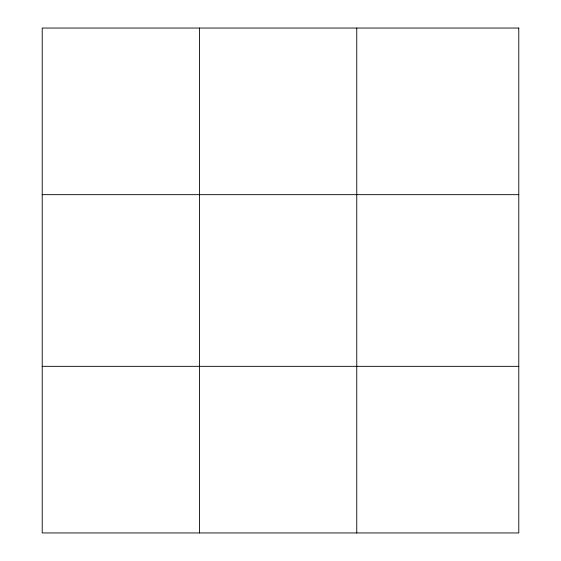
<?xml version="1.0" encoding="UTF-8"?>
<svg xmlns="http://www.w3.org/2000/svg" width="561" height="561" viewBox="0 0 561 561"><rect width="100%" height="100%" fill="white"/><g stroke="black" fill="none" stroke-linecap="round" stroke-linejoin="round"><path stroke-width="0.84" d="M199.485 532.95L199.485 28.05M356.754 532.95L356.754 28.05M42.215 194.667L518.785 194.667M42.215 366.333L518.785 366.333M518.785 28.05L518.785 532.95L42.215 532.95L42.215 28.05L518.785 28.05"/></g></svg>
